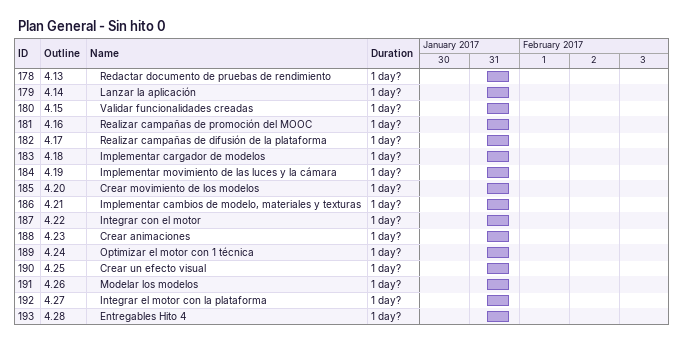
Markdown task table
Plan General - Sin hito 0

| ID | WBS | Task | Duration | Start | Finish |
|---|---|---|---|---|---|
| 178 | 4.13 | Redactar documento de pruebas de rendimiento | 1d? | 2017-01-31 | 2017-01-31 |
| 179 | 4.14 | Lanzar la aplicación | 1d? | 2017-01-31 | 2017-01-31 |
| 180 | 4.15 | Validar funcionalidades creadas | 1d? | 2017-01-31 | 2017-01-31 |
| 181 | 4.16 | Realizar campañas de promoción del MOOC | 1d? | 2017-01-31 | 2017-01-31 |
| 182 | 4.17 | Realizar campañas de difusión de la plataforma | 1d? | 2017-01-31 | 2017-01-31 |
| 183 | 4.18 | Implementar cargador de modelos | 1d? | 2017-01-31 | 2017-01-31 |
| 184 | 4.19 | Implementar movimiento de las luces y la cámara | 1d? | 2017-01-31 | 2017-01-31 |
| 185 | 4.20 | Crear movimiento de los modelos | 1d? | 2017-01-31 | 2017-01-31 |
| 186 | 4.21 | Implementar cambios de modelo, materiales y texturas | 1d? | 2017-01-31 | 2017-01-31 |
| 187 | 4.22 | Integrar con el motor | 1d? | 2017-01-31 | 2017-01-31 |
| 188 | 4.23 | Crear animaciones | 1d? | 2017-01-31 | 2017-01-31 |
| 189 | 4.24 | Optimizar el motor con 1 técnica | 1d? | 2017-01-31 | 2017-01-31 |
| 190 | 4.25 | Crear un efecto visual | 1d? | 2017-01-31 | 2017-01-31 |
| 191 | 4.26 | Modelar los modelos | 1d? | 2017-01-31 | 2017-01-31 |
| 192 | 4.27 | Integrar el motor con la plataforma | 1d? | 2017-01-31 | 2017-01-31 |
| 193 | 4.28 | Entregables Hito 4 | 1d? | 2017-01-31 | 2017-01-31 |
